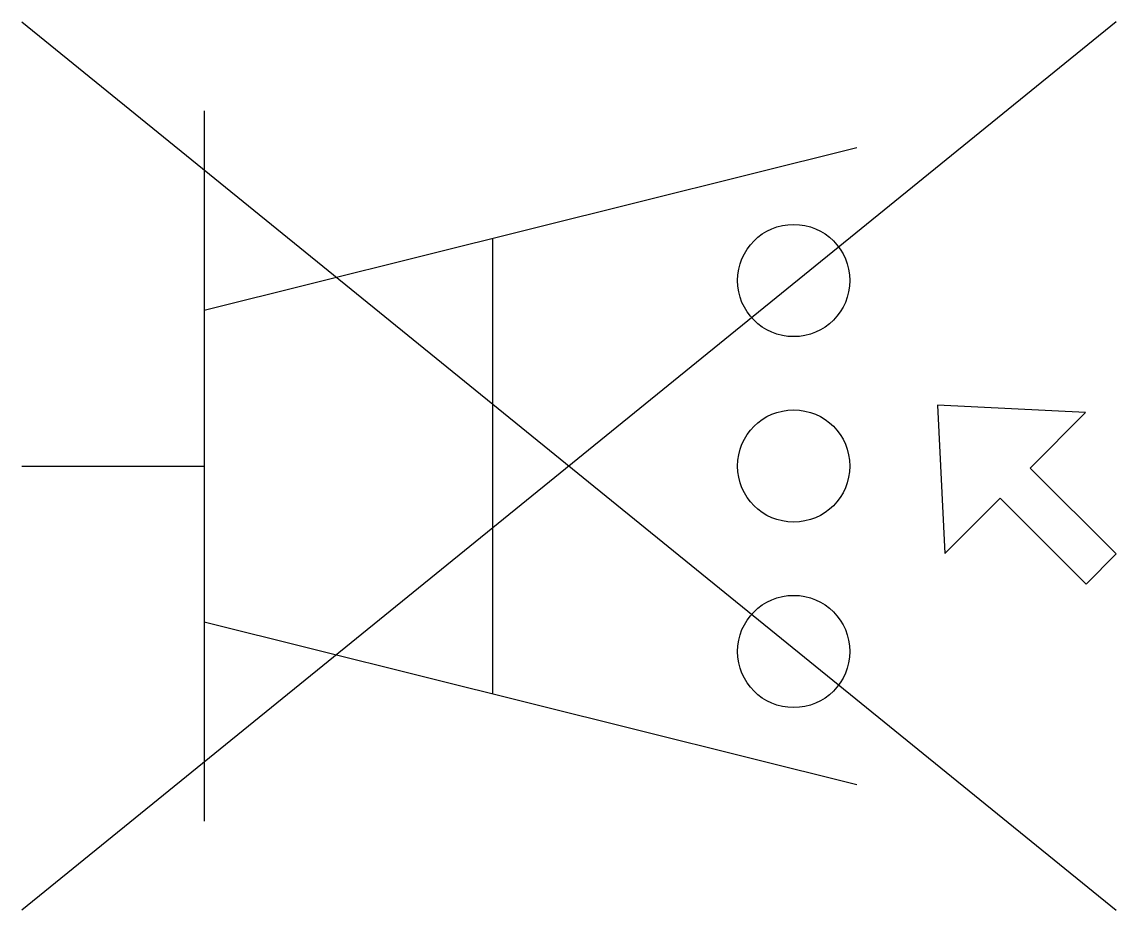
# Model space of a CAD drawing. Header units: metres. Extents: x 0 to 9.01, y -3.66 to 3.66.
import ezdxf

# ---------------------------------------------------------------- set-up
doc = ezdxf.new("R2010")
doc.units = ezdxf.units.M

msp = doc.modelspace()

# ---------------------------------------------------------------- linework, layer by layer
for p, q in [((9.0106, 3.6553), (0, -3.6553)), ((0, 3.6553), (9.0106, -3.6553)), ((1.5, 2.9243), (1.5, -2.9243)), ((1.5, 1.2825), (6.8744, 2.6225)), ((3.8744, 1.8745), (3.8744, -1.8745)), ((0, 0), (1.5, 0)), ((1.5, -1.2825), (6.8744, -2.6225))]:
    msp.add_line(p, q)
msp.add_lwpolyline([(8.7628, -0.9715), (9.0106, -0.7237), (8.3035, -0.0166), (8.7593, 0.4392), (7.5395, 0.4996), (7.5999, -0.7202), (8.0557, -0.2644)], close=True)
for centre in [(6.3554, 1.5266), (6.3554, 0), (6.3554, -1.5266)]:
    msp.add_circle(centre, 0.462)

doc.saveas('drawing.dxf')
